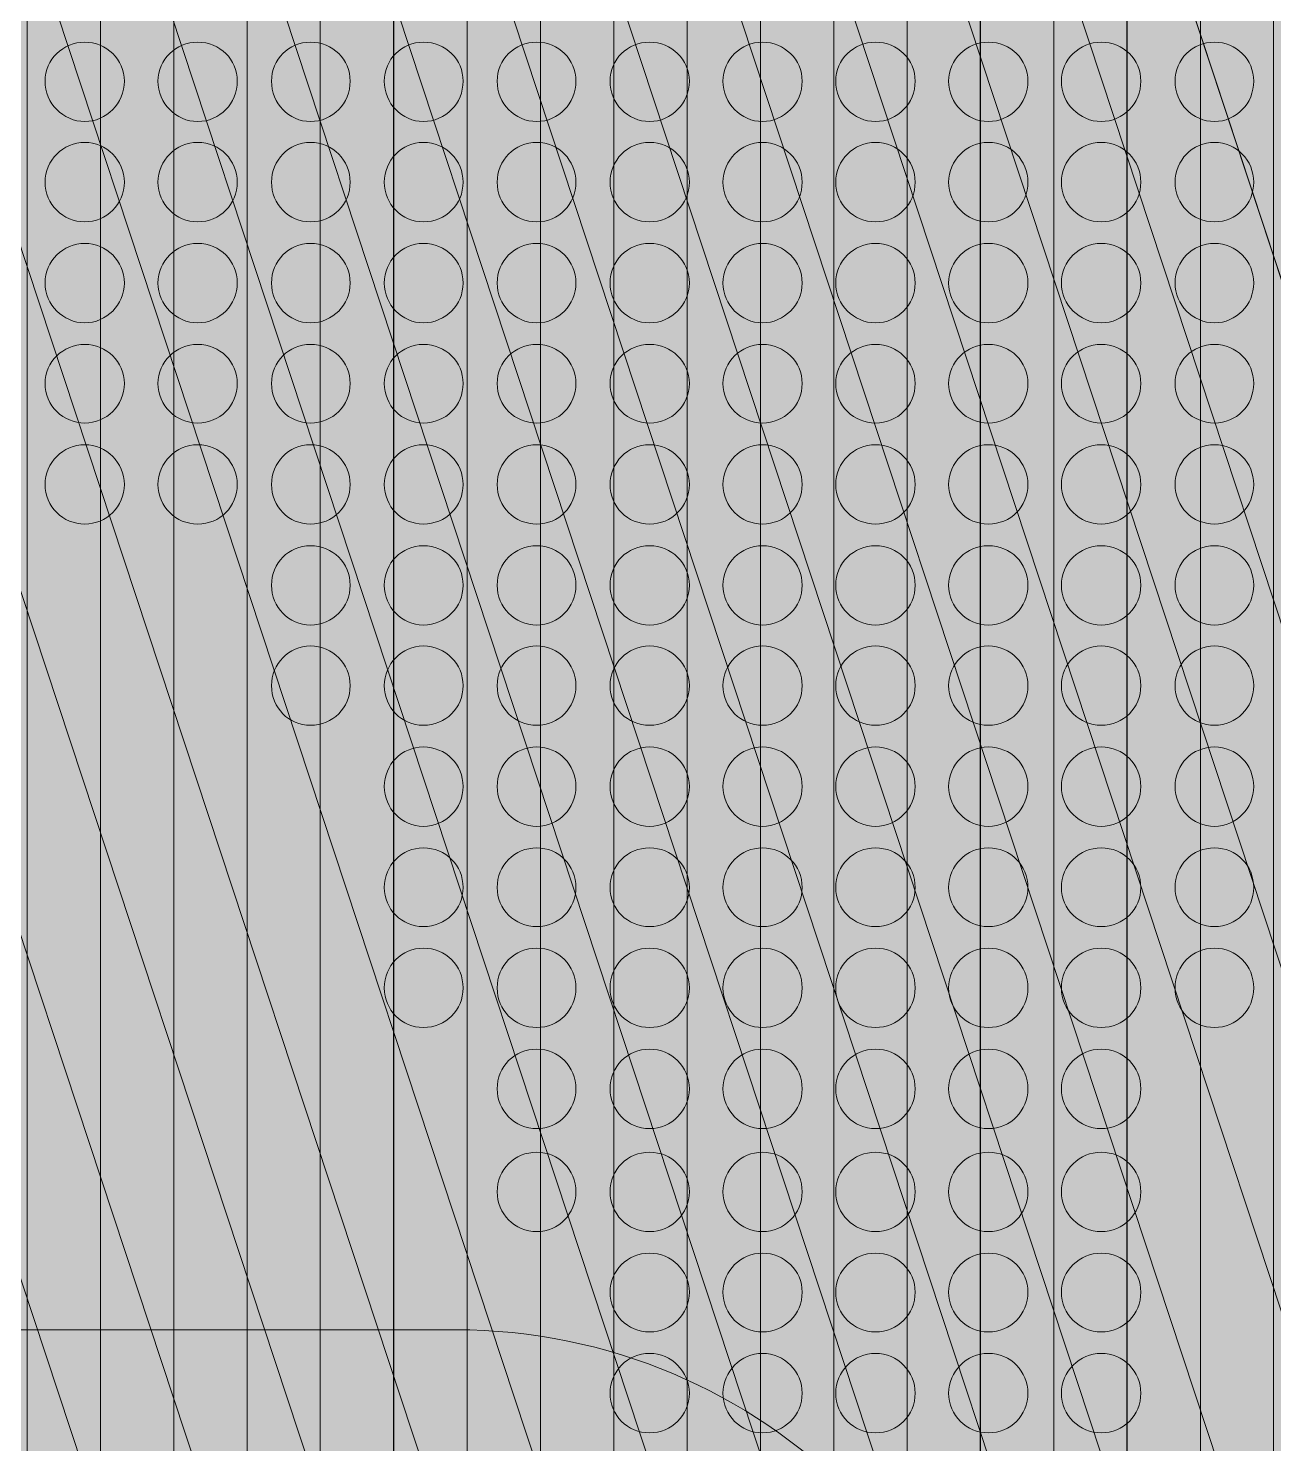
# Model space of a CAD drawing. Header units: inches. Extents: x 243 to 900, y -519 to -86.
# Drawn here: x 681.74 to 709.02, y -297.03 to -266.02 of the extents above; entities that cross this region are included whole.
import ezdxf

# ---------------------------------------------------------------- set-up
doc = ezdxf.new("R2010")
doc.units = ezdxf.units.IN
doc.header["$MEASUREMENT"] = 0
doc.layers.add('Layer 1', color=7, linetype='Continuous')

# ---------------------------------------------------------------- blocks, each defined once
blk = doc.blocks.new('block 3')
at = {"layer": 'Layer 1', "lineweight": 0}
blk.add_open_spline([(898.138, -484.267), (898.138, -494.991), (889.368, -503.763), (878.645, -503.763), (878.645, -503.763), (266.12, -503.763), (266.12, -503.763), (255.397, -503.763), (246.624, -494.991), (246.624, -484.267), (246.624, -484.267), (246.624, -108.507), (246.624, -108.507), (246.624, -97.783), (255.397, -89.011), (266.12, -89.011), (266.12, -89.011), (878.645, -89.011), (878.645, -89.011), (889.368, -89.011), (898.138, -97.783), (898.138, -108.507), (898.138, -108.507), (898.138, -484.267), (898.138, -484.267)], degree=3, knots=[0, 0, 0, 0, 1, 1, 1, 2, 2, 2, 3, 3, 3, 4, 4, 4, 5, 5, 5, 6, 6, 6, 7, 7, 7, 8, 8, 8, 8], dxfattribs=at)
blk = doc.blocks.new('block 2')
at = {"layer": 'Layer 1'}
blk.add_blockref('block 3', (0, 0), dxfattribs=at)
blk = doc.blocks.new('block 206')
at = {"layer": 'Layer 1', "lineweight": 0}
for points in [[(683.849, -267.175), (683.849, -267.664), (683.452, -268.061), (682.979, -268.061), (682.506, -268.061), (682.109, -267.664), (682.109, -267.175), (682.109, -266.703), (682.506, -266.322), (682.979, -266.322), (683.452, -266.322), (683.849, -266.703), (683.849, -267.175)], [(686.32, -267.175), (686.32, -267.664), (685.94, -268.061), (685.451, -268.061), (684.977, -268.061), (684.583, -267.664), (684.583, -267.175), (684.583, -266.703), (684.977, -266.322), (685.451, -266.322), (685.94, -266.322), (686.32, -266.703), (686.32, -267.175)], [(688.792, -267.175), (688.792, -267.664), (688.412, -268.061), (687.925, -268.061), (687.449, -268.061), (687.069, -267.664), (687.069, -267.175), (687.069, -266.703), (687.449, -266.322), (687.925, -266.322), (688.412, -266.322), (688.792, -266.703), (688.792, -267.175)], [(691.267, -267.175), (691.267, -267.664), (690.884, -268.061), (690.395, -268.061), (689.921, -268.061), (689.541, -267.664), (689.541, -267.175), (689.541, -266.703), (689.921, -266.322), (690.395, -266.322), (690.884, -266.322), (691.267, -266.703), (691.267, -267.175)], [(693.737, -267.175), (693.737, -267.664), (693.358, -268.061), (692.883, -268.061), (692.393, -268.061), (692.013, -267.664), (692.013, -267.175), (692.013, -266.703), (692.393, -266.322), (692.883, -266.322), (693.358, -266.322), (693.737, -266.703), (693.737, -267.175)], [(696.224, -267.175), (696.224, -267.664), (695.825, -268.061), (695.355, -268.061), (694.865, -268.061), (694.485, -267.664), (694.485, -267.175), (694.485, -266.703), (694.865, -266.322), (695.355, -266.322), (695.825, -266.322), (696.224, -266.703), (696.224, -267.175)], [(698.694, -267.175), (698.694, -267.664), (698.3, -268.061), (697.826, -268.061), (697.353, -268.061), (696.957, -267.664), (696.957, -267.175), (696.957, -266.703), (697.353, -266.322), (697.826, -266.322), (698.3, -266.322), (698.694, -266.703), (698.694, -267.175)], [(701.168, -267.175), (701.168, -267.664), (700.788, -268.061), (700.298, -268.061), (699.825, -268.061), (699.429, -267.664), (699.429, -267.175), (699.429, -266.703), (699.825, -266.322), (700.298, -266.322), (700.788, -266.322), (701.168, -266.703), (701.168, -267.175)], [(703.64, -267.175), (703.64, -267.664), (703.26, -268.061), (702.771, -268.061), (702.297, -268.061), (701.901, -267.664), (701.901, -267.175), (701.901, -266.703), (702.297, -266.322), (702.771, -266.322), (703.26, -266.322), (703.64, -266.703), (703.64, -267.175)], [(706.112, -267.175), (706.112, -267.664), (705.732, -268.061), (705.243, -268.061), (704.769, -268.061), (704.373, -267.664), (704.373, -267.175), (704.373, -266.703), (704.769, -266.322), (705.243, -266.322), (705.732, -266.322), (706.112, -266.703), (706.112, -267.175)], [(708.585, -267.175), (708.585, -267.664), (708.204, -268.061), (707.728, -268.061), (707.241, -268.061), (706.861, -267.664), (706.861, -267.175), (706.861, -266.703), (707.241, -266.322), (707.728, -266.322), (708.204, -266.322), (708.585, -266.703), (708.585, -267.175)]]:
    blk.add_open_spline(points, degree=3, knots=[0, 0, 0, 0, 1, 1, 1, 2, 2, 2, 3, 3, 3, 4, 4, 4, 4], dxfattribs=at)
blk = doc.blocks.new('block 207')
at = {"layer": 'Layer 1', "lineweight": 0}
for points in [[(683.849, -269.389), (683.849, -269.877), (683.452, -270.259), (682.979, -270.259), (682.506, -270.259), (682.109, -269.877), (682.109, -269.389), (682.109, -268.915), (682.506, -268.519), (682.979, -268.519), (683.452, -268.519), (683.849, -268.915), (683.849, -269.389)], [(686.32, -269.389), (686.32, -269.877), (685.94, -270.259), (685.451, -270.259), (684.977, -270.259), (684.583, -269.877), (684.583, -269.389), (684.583, -268.915), (684.977, -268.519), (685.451, -268.519), (685.94, -268.519), (686.32, -268.915), (686.32, -269.389)], [(688.792, -269.389), (688.792, -269.877), (688.412, -270.259), (687.925, -270.259), (687.449, -270.259), (687.069, -269.877), (687.069, -269.389), (687.069, -268.915), (687.449, -268.519), (687.925, -268.519), (688.412, -268.519), (688.792, -268.915), (688.792, -269.389)], [(691.267, -269.389), (691.267, -269.877), (690.884, -270.259), (690.395, -270.259), (689.921, -270.259), (689.541, -269.877), (689.541, -269.389), (689.541, -268.915), (689.921, -268.519), (690.395, -268.519), (690.884, -268.519), (691.267, -268.915), (691.267, -269.389)], [(693.737, -269.389), (693.737, -269.877), (693.358, -270.259), (692.883, -270.259), (692.393, -270.259), (692.013, -269.877), (692.013, -269.389), (692.013, -268.915), (692.393, -268.519), (692.883, -268.519), (693.358, -268.519), (693.737, -268.915), (693.737, -269.389)], [(696.224, -269.389), (696.224, -269.877), (695.825, -270.259), (695.355, -270.259), (694.865, -270.259), (694.485, -269.877), (694.485, -269.389), (694.485, -268.915), (694.865, -268.519), (695.355, -268.519), (695.825, -268.519), (696.224, -268.915), (696.224, -269.389)], [(698.694, -269.389), (698.694, -269.877), (698.3, -270.259), (697.826, -270.259), (697.353, -270.259), (696.957, -269.877), (696.957, -269.389), (696.957, -268.915), (697.353, -268.519), (697.826, -268.519), (698.3, -268.519), (698.694, -268.915), (698.694, -269.389)], [(701.168, -269.389), (701.168, -269.877), (700.788, -270.259), (700.298, -270.259), (699.825, -270.259), (699.429, -269.877), (699.429, -269.389), (699.429, -268.915), (699.825, -268.519), (700.298, -268.519), (700.788, -268.519), (701.168, -268.915), (701.168, -269.389)], [(703.64, -269.389), (703.64, -269.877), (703.26, -270.259), (702.771, -270.259), (702.297, -270.259), (701.901, -269.877), (701.901, -269.389), (701.901, -268.915), (702.297, -268.519), (702.771, -268.519), (703.26, -268.519), (703.64, -268.915), (703.64, -269.389)], [(706.112, -269.389), (706.112, -269.877), (705.732, -270.259), (705.243, -270.259), (704.769, -270.259), (704.373, -269.877), (704.373, -269.389), (704.373, -268.915), (704.769, -268.519), (705.243, -268.519), (705.732, -268.519), (706.112, -268.915), (706.112, -269.389)], [(708.585, -269.389), (708.585, -269.877), (708.204, -270.259), (707.728, -270.259), (707.241, -270.259), (706.861, -269.877), (706.861, -269.389), (706.861, -268.915), (707.241, -268.519), (707.728, -268.519), (708.204, -268.519), (708.585, -268.915), (708.585, -269.389)]]:
    blk.add_open_spline(points, degree=3, knots=[0, 0, 0, 0, 1, 1, 1, 2, 2, 2, 3, 3, 3, 4, 4, 4, 4], dxfattribs=at)
blk = doc.blocks.new('block 208')
at = {"layer": 'Layer 1', "lineweight": 0}
for points in [[(683.849, -271.601), (683.849, -272.075), (683.452, -272.472), (682.979, -272.472), (682.506, -272.472), (682.109, -272.075), (682.109, -271.601), (682.109, -271.113), (682.506, -270.732), (682.979, -270.732), (683.452, -270.732), (683.849, -271.113), (683.849, -271.601)], [(686.32, -271.601), (686.32, -272.075), (685.94, -272.472), (685.451, -272.472), (684.977, -272.472), (684.583, -272.075), (684.583, -271.601), (684.583, -271.113), (684.977, -270.732), (685.451, -270.732), (685.94, -270.732), (686.32, -271.113), (686.32, -271.601)], [(688.792, -271.601), (688.792, -272.075), (688.412, -272.472), (687.925, -272.472), (687.449, -272.472), (687.069, -272.075), (687.069, -271.601), (687.069, -271.113), (687.449, -270.732), (687.925, -270.732), (688.412, -270.732), (688.792, -271.113), (688.792, -271.601)], [(691.267, -271.601), (691.267, -272.075), (690.884, -272.472), (690.395, -272.472), (689.921, -272.472), (689.541, -272.075), (689.541, -271.601), (689.541, -271.113), (689.921, -270.732), (690.395, -270.732), (690.884, -270.732), (691.267, -271.113), (691.267, -271.601)], [(693.737, -271.601), (693.737, -272.075), (693.358, -272.472), (692.883, -272.472), (692.393, -272.472), (692.013, -272.075), (692.013, -271.601), (692.013, -271.113), (692.393, -270.732), (692.883, -270.732), (693.358, -270.732), (693.737, -271.113), (693.737, -271.601)], [(696.224, -271.601), (696.224, -272.075), (695.825, -272.472), (695.355, -272.472), (694.865, -272.472), (694.485, -272.075), (694.485, -271.601), (694.485, -271.113), (694.865, -270.732), (695.355, -270.732), (695.825, -270.732), (696.224, -271.113), (696.224, -271.601)], [(698.694, -271.601), (698.694, -272.075), (698.3, -272.472), (697.826, -272.472), (697.353, -272.472), (696.957, -272.075), (696.957, -271.601), (696.957, -271.113), (697.353, -270.732), (697.826, -270.732), (698.3, -270.732), (698.694, -271.113), (698.694, -271.601)], [(701.168, -271.601), (701.168, -272.075), (700.788, -272.472), (700.298, -272.472), (699.825, -272.472), (699.429, -272.075), (699.429, -271.601), (699.429, -271.113), (699.825, -270.732), (700.298, -270.732), (700.788, -270.732), (701.168, -271.113), (701.168, -271.601)], [(703.64, -271.601), (703.64, -272.075), (703.26, -272.472), (702.771, -272.472), (702.297, -272.472), (701.901, -272.075), (701.901, -271.601), (701.901, -271.113), (702.297, -270.732), (702.771, -270.732), (703.26, -270.732), (703.64, -271.113), (703.64, -271.601)], [(706.112, -271.601), (706.112, -272.075), (705.732, -272.472), (705.243, -272.472), (704.769, -272.472), (704.373, -272.075), (704.373, -271.601), (704.373, -271.113), (704.769, -270.732), (705.243, -270.732), (705.732, -270.732), (706.112, -271.113), (706.112, -271.601)], [(708.585, -271.601), (708.585, -272.075), (708.204, -272.472), (707.728, -272.472), (707.241, -272.472), (706.861, -272.075), (706.861, -271.601), (706.861, -271.113), (707.241, -270.732), (707.728, -270.732), (708.204, -270.732), (708.585, -271.113), (708.585, -271.601)]]:
    blk.add_open_spline(points, degree=3, knots=[0, 0, 0, 0, 1, 1, 1, 2, 2, 2, 3, 3, 3, 4, 4, 4, 4], dxfattribs=at)
blk = doc.blocks.new('block 209')
at = {"layer": 'Layer 1', "lineweight": 0}
for points in [[(683.849, -273.798), (683.849, -274.287), (683.452, -274.668), (682.979, -274.668), (682.506, -274.668), (682.109, -274.287), (682.109, -273.798), (682.109, -273.325), (682.506, -272.944), (682.979, -272.944), (683.452, -272.944), (683.849, -273.325), (683.849, -273.798)], [(686.32, -273.798), (686.32, -274.287), (685.94, -274.668), (685.451, -274.668), (684.977, -274.668), (684.583, -274.287), (684.583, -273.798), (684.583, -273.325), (684.977, -272.944), (685.451, -272.944), (685.94, -272.944), (686.32, -273.325), (686.32, -273.798)], [(688.792, -273.798), (688.792, -274.287), (688.412, -274.668), (687.925, -274.668), (687.449, -274.668), (687.069, -274.287), (687.069, -273.798), (687.069, -273.325), (687.449, -272.944), (687.925, -272.944), (688.412, -272.944), (688.792, -273.325), (688.792, -273.798)], [(691.267, -273.798), (691.267, -274.287), (690.884, -274.668), (690.395, -274.668), (689.921, -274.668), (689.541, -274.287), (689.541, -273.798), (689.541, -273.325), (689.921, -272.944), (690.395, -272.944), (690.884, -272.944), (691.267, -273.325), (691.267, -273.798)], [(693.737, -273.798), (693.737, -274.287), (693.358, -274.668), (692.883, -274.668), (692.393, -274.668), (692.013, -274.287), (692.013, -273.798), (692.013, -273.325), (692.393, -272.944), (692.883, -272.944), (693.358, -272.944), (693.737, -273.325), (693.737, -273.798)], [(696.224, -273.798), (696.224, -274.287), (695.825, -274.668), (695.355, -274.668), (694.865, -274.668), (694.485, -274.287), (694.485, -273.798), (694.485, -273.325), (694.865, -272.944), (695.355, -272.944), (695.825, -272.944), (696.224, -273.325), (696.224, -273.798)], [(698.694, -273.798), (698.694, -274.287), (698.3, -274.668), (697.826, -274.668), (697.353, -274.668), (696.957, -274.287), (696.957, -273.798), (696.957, -273.325), (697.353, -272.944), (697.826, -272.944), (698.3, -272.944), (698.694, -273.325), (698.694, -273.798)], [(701.168, -273.798), (701.168, -274.287), (700.788, -274.668), (700.298, -274.668), (699.825, -274.668), (699.429, -274.287), (699.429, -273.798), (699.429, -273.325), (699.825, -272.944), (700.298, -272.944), (700.788, -272.944), (701.168, -273.325), (701.168, -273.798)], [(703.64, -273.798), (703.64, -274.287), (703.26, -274.668), (702.771, -274.668), (702.297, -274.668), (701.901, -274.287), (701.901, -273.798), (701.901, -273.325), (702.297, -272.944), (702.771, -272.944), (703.26, -272.944), (703.64, -273.325), (703.64, -273.798)], [(706.112, -273.798), (706.112, -274.287), (705.732, -274.668), (705.243, -274.668), (704.769, -274.668), (704.373, -274.287), (704.373, -273.798), (704.373, -273.325), (704.769, -272.944), (705.243, -272.944), (705.732, -272.944), (706.112, -273.325), (706.112, -273.798)], [(708.585, -273.798), (708.585, -274.287), (708.204, -274.668), (707.728, -274.668), (707.241, -274.668), (706.861, -274.287), (706.861, -273.798), (706.861, -273.325), (707.241, -272.944), (707.728, -272.944), (708.204, -272.944), (708.585, -273.325), (708.585, -273.798)]]:
    blk.add_open_spline(points, degree=3, knots=[0, 0, 0, 0, 1, 1, 1, 2, 2, 2, 3, 3, 3, 4, 4, 4, 4], dxfattribs=at)
blk = doc.blocks.new('block 210')
at = {"layer": 'Layer 1', "lineweight": 0}
for points in [[(683.849, -276.013), (683.849, -276.498), (683.452, -276.882), (682.979, -276.882), (682.506, -276.882), (682.109, -276.498), (682.109, -276.013), (682.109, -275.539), (682.506, -275.142), (682.979, -275.142), (683.452, -275.142), (683.849, -275.539), (683.849, -276.013)], [(686.32, -276.013), (686.32, -276.498), (685.94, -276.882), (685.451, -276.882), (684.977, -276.882), (684.583, -276.498), (684.583, -276.013), (684.583, -275.539), (684.977, -275.142), (685.451, -275.142), (685.94, -275.142), (686.32, -275.539), (686.32, -276.013)], [(688.792, -276.013), (688.792, -276.498), (688.412, -276.882), (687.925, -276.882), (687.449, -276.882), (687.069, -276.498), (687.069, -276.013), (687.069, -275.539), (687.449, -275.142), (687.925, -275.142), (688.412, -275.142), (688.792, -275.539), (688.792, -276.013)], [(691.267, -276.013), (691.267, -276.498), (690.884, -276.882), (690.395, -276.882), (689.921, -276.882), (689.541, -276.498), (689.541, -276.013), (689.541, -275.539), (689.921, -275.142), (690.395, -275.142), (690.884, -275.142), (691.267, -275.539), (691.267, -276.013)], [(693.737, -276.013), (693.737, -276.498), (693.358, -276.882), (692.883, -276.882), (692.393, -276.882), (692.013, -276.498), (692.013, -276.013), (692.013, -275.539), (692.393, -275.142), (692.883, -275.142), (693.358, -275.142), (693.737, -275.539), (693.737, -276.013)], [(696.224, -276.013), (696.224, -276.498), (695.825, -276.882), (695.355, -276.882), (694.865, -276.882), (694.485, -276.498), (694.485, -276.013), (694.485, -275.539), (694.865, -275.142), (695.355, -275.142), (695.825, -275.142), (696.224, -275.539), (696.224, -276.013)], [(698.694, -276.013), (698.694, -276.498), (698.3, -276.882), (697.826, -276.882), (697.353, -276.882), (696.957, -276.498), (696.957, -276.013), (696.957, -275.539), (697.353, -275.142), (697.826, -275.142), (698.3, -275.142), (698.694, -275.539), (698.694, -276.013)], [(701.168, -276.013), (701.168, -276.498), (700.788, -276.882), (700.298, -276.882), (699.825, -276.882), (699.429, -276.498), (699.429, -276.013), (699.429, -275.539), (699.825, -275.142), (700.298, -275.142), (700.788, -275.142), (701.168, -275.539), (701.168, -276.013)], [(703.64, -276.013), (703.64, -276.498), (703.26, -276.882), (702.771, -276.882), (702.297, -276.882), (701.901, -276.498), (701.901, -276.013), (701.901, -275.539), (702.297, -275.142), (702.771, -275.142), (703.26, -275.142), (703.64, -275.539), (703.64, -276.013)], [(706.112, -276.013), (706.112, -276.498), (705.732, -276.882), (705.243, -276.882), (704.769, -276.882), (704.373, -276.498), (704.373, -276.013), (704.373, -275.539), (704.769, -275.142), (705.243, -275.142), (705.732, -275.142), (706.112, -275.539), (706.112, -276.013)], [(708.585, -276.013), (708.585, -276.498), (708.204, -276.882), (707.728, -276.882), (707.241, -276.882), (706.861, -276.498), (706.861, -276.013), (706.861, -275.539), (707.241, -275.142), (707.728, -275.142), (708.204, -275.142), (708.585, -275.539), (708.585, -276.013)]]:
    blk.add_open_spline(points, degree=3, knots=[0, 0, 0, 0, 1, 1, 1, 2, 2, 2, 3, 3, 3, 4, 4, 4, 4], dxfattribs=at)
blk = doc.blocks.new('block 211')
at = {"layer": 'Layer 1', "lineweight": 0}
for points in [[(688.792, -278.224), (688.792, -278.698), (688.412, -279.095), (687.925, -279.095), (687.449, -279.095), (687.069, -278.698), (687.069, -278.224), (687.069, -277.736), (687.449, -277.355), (687.925, -277.355), (688.412, -277.355), (688.792, -277.736), (688.792, -278.224)], [(691.267, -278.224), (691.267, -278.698), (690.884, -279.095), (690.395, -279.095), (689.921, -279.095), (689.541, -278.698), (689.541, -278.224), (689.541, -277.736), (689.921, -277.355), (690.395, -277.355), (690.884, -277.355), (691.267, -277.736), (691.267, -278.224)], [(693.737, -278.224), (693.737, -278.698), (693.358, -279.095), (692.883, -279.095), (692.393, -279.095), (692.013, -278.698), (692.013, -278.224), (692.013, -277.736), (692.393, -277.355), (692.883, -277.355), (693.358, -277.355), (693.737, -277.736), (693.737, -278.224)], [(696.224, -278.224), (696.224, -278.698), (695.825, -279.095), (695.355, -279.095), (694.865, -279.095), (694.485, -278.698), (694.485, -278.224), (694.485, -277.736), (694.865, -277.355), (695.355, -277.355), (695.825, -277.355), (696.224, -277.736), (696.224, -278.224)], [(698.694, -278.224), (698.694, -278.698), (698.3, -279.095), (697.826, -279.095), (697.353, -279.095), (696.957, -278.698), (696.957, -278.224), (696.957, -277.736), (697.353, -277.355), (697.826, -277.355), (698.3, -277.355), (698.694, -277.736), (698.694, -278.224)], [(701.168, -278.224), (701.168, -278.698), (700.788, -279.095), (700.298, -279.095), (699.825, -279.095), (699.429, -278.698), (699.429, -278.224), (699.429, -277.736), (699.825, -277.355), (700.298, -277.355), (700.788, -277.355), (701.168, -277.736), (701.168, -278.224)], [(703.64, -278.224), (703.64, -278.698), (703.26, -279.095), (702.771, -279.095), (702.297, -279.095), (701.901, -278.698), (701.901, -278.224), (701.901, -277.736), (702.297, -277.355), (702.771, -277.355), (703.26, -277.355), (703.64, -277.736), (703.64, -278.224)], [(706.112, -278.224), (706.112, -278.698), (705.732, -279.095), (705.243, -279.095), (704.769, -279.095), (704.373, -278.698), (704.373, -278.224), (704.373, -277.736), (704.769, -277.355), (705.243, -277.355), (705.732, -277.355), (706.112, -277.736), (706.112, -278.224)], [(708.585, -278.224), (708.585, -278.698), (708.204, -279.095), (707.728, -279.095), (707.241, -279.095), (706.861, -278.698), (706.861, -278.224), (706.861, -277.736), (707.241, -277.355), (707.728, -277.355), (708.204, -277.355), (708.585, -277.736), (708.585, -278.224)]]:
    blk.add_open_spline(points, degree=3, knots=[0, 0, 0, 0, 1, 1, 1, 2, 2, 2, 3, 3, 3, 4, 4, 4, 4], dxfattribs=at)
blk = doc.blocks.new('block 212')
at = {"layer": 'Layer 1', "lineweight": 0}
for points in [[(688.792, -280.421), (688.792, -280.91), (688.412, -281.29), (687.925, -281.29), (687.449, -281.29), (687.069, -280.91), (687.069, -280.421), (687.069, -279.948), (687.449, -279.552), (687.925, -279.552), (688.412, -279.552), (688.792, -279.948), (688.792, -280.421)], [(691.267, -280.421), (691.267, -280.91), (690.884, -281.29), (690.395, -281.29), (689.921, -281.29), (689.541, -280.91), (689.541, -280.421), (689.541, -279.948), (689.921, -279.552), (690.395, -279.552), (690.884, -279.552), (691.267, -279.948), (691.267, -280.421)], [(693.737, -280.421), (693.737, -280.91), (693.358, -281.29), (692.883, -281.29), (692.393, -281.29), (692.013, -280.91), (692.013, -280.421), (692.013, -279.948), (692.393, -279.552), (692.883, -279.552), (693.358, -279.552), (693.737, -279.948), (693.737, -280.421)], [(696.224, -280.421), (696.224, -280.91), (695.825, -281.29), (695.355, -281.29), (694.865, -281.29), (694.485, -280.91), (694.485, -280.421), (694.485, -279.948), (694.865, -279.552), (695.355, -279.552), (695.825, -279.552), (696.224, -279.948), (696.224, -280.421)], [(698.694, -280.421), (698.694, -280.91), (698.3, -281.29), (697.826, -281.29), (697.353, -281.29), (696.957, -280.91), (696.957, -280.421), (696.957, -279.948), (697.353, -279.552), (697.826, -279.552), (698.3, -279.552), (698.694, -279.948), (698.694, -280.421)], [(701.168, -280.421), (701.168, -280.91), (700.788, -281.29), (700.298, -281.29), (699.825, -281.29), (699.429, -280.91), (699.429, -280.421), (699.429, -279.948), (699.825, -279.552), (700.298, -279.552), (700.788, -279.552), (701.168, -279.948), (701.168, -280.421)], [(703.64, -280.421), (703.64, -280.91), (703.26, -281.29), (702.771, -281.29), (702.297, -281.29), (701.901, -280.91), (701.901, -280.421), (701.901, -279.948), (702.297, -279.552), (702.771, -279.552), (703.26, -279.552), (703.64, -279.948), (703.64, -280.421)], [(706.112, -280.421), (706.112, -280.91), (705.732, -281.29), (705.243, -281.29), (704.769, -281.29), (704.373, -280.91), (704.373, -280.421), (704.373, -279.948), (704.769, -279.552), (705.243, -279.552), (705.732, -279.552), (706.112, -279.948), (706.112, -280.421)], [(708.585, -280.421), (708.585, -280.91), (708.204, -281.29), (707.728, -281.29), (707.241, -281.29), (706.861, -280.91), (706.861, -280.421), (706.861, -279.948), (707.241, -279.552), (707.728, -279.552), (708.204, -279.552), (708.585, -279.948), (708.585, -280.421)]]:
    blk.add_open_spline(points, degree=3, knots=[0, 0, 0, 0, 1, 1, 1, 2, 2, 2, 3, 3, 3, 4, 4, 4, 4], dxfattribs=at)
blk = doc.blocks.new('block 213')
at = {"layer": 'Layer 1', "lineweight": 0}
for points in [[(691.267, -282.635), (691.267, -283.107), (690.884, -283.505), (690.395, -283.505), (689.921, -283.505), (689.541, -283.107), (689.541, -282.635), (689.541, -282.146), (689.921, -281.765), (690.395, -281.765), (690.884, -281.765), (691.267, -282.146), (691.267, -282.635)], [(693.737, -282.635), (693.737, -283.107), (693.358, -283.505), (692.883, -283.505), (692.393, -283.505), (692.013, -283.107), (692.013, -282.635), (692.013, -282.146), (692.393, -281.765), (692.883, -281.765), (693.358, -281.765), (693.737, -282.146), (693.737, -282.635)], [(696.224, -282.635), (696.224, -283.107), (695.825, -283.505), (695.355, -283.505), (694.865, -283.505), (694.485, -283.107), (694.485, -282.635), (694.485, -282.146), (694.865, -281.765), (695.355, -281.765), (695.825, -281.765), (696.224, -282.146), (696.224, -282.635)], [(698.694, -282.635), (698.694, -283.107), (698.3, -283.505), (697.826, -283.505), (697.353, -283.505), (696.957, -283.107), (696.957, -282.635), (696.957, -282.146), (697.353, -281.765), (697.826, -281.765), (698.3, -281.765), (698.694, -282.146), (698.694, -282.635)], [(701.168, -282.635), (701.168, -283.107), (700.788, -283.505), (700.298, -283.505), (699.825, -283.505), (699.429, -283.107), (699.429, -282.635), (699.429, -282.146), (699.825, -281.765), (700.298, -281.765), (700.788, -281.765), (701.168, -282.146), (701.168, -282.635)], [(703.64, -282.635), (703.64, -283.107), (703.26, -283.505), (702.771, -283.505), (702.297, -283.505), (701.901, -283.107), (701.901, -282.635), (701.901, -282.146), (702.297, -281.765), (702.771, -281.765), (703.26, -281.765), (703.64, -282.146), (703.64, -282.635)], [(706.112, -282.635), (706.112, -283.107), (705.732, -283.505), (705.243, -283.505), (704.769, -283.505), (704.373, -283.107), (704.373, -282.635), (704.373, -282.146), (704.769, -281.765), (705.243, -281.765), (705.732, -281.765), (706.112, -282.146), (706.112, -282.635)], [(708.585, -282.635), (708.585, -283.107), (708.204, -283.505), (707.728, -283.505), (707.241, -283.505), (706.861, -283.107), (706.861, -282.635), (706.861, -282.146), (707.241, -281.765), (707.728, -281.765), (708.204, -281.765), (708.585, -282.146), (708.585, -282.635)]]:
    blk.add_open_spline(points, degree=3, knots=[0, 0, 0, 0, 1, 1, 1, 2, 2, 2, 3, 3, 3, 4, 4, 4, 4], dxfattribs=at)
blk = doc.blocks.new('block 214')
at = {"layer": 'Layer 1', "lineweight": 0}
for points in [[(691.267, -284.846), (691.267, -285.32), (690.884, -285.702), (690.395, -285.702), (689.921, -285.702), (689.541, -285.32), (689.541, -284.846), (689.541, -284.359), (689.921, -283.977), (690.395, -283.977), (690.884, -283.977), (691.267, -284.359), (691.267, -284.846)], [(693.737, -284.846), (693.737, -285.32), (693.358, -285.702), (692.883, -285.702), (692.393, -285.702), (692.013, -285.32), (692.013, -284.846), (692.013, -284.359), (692.393, -283.977), (692.883, -283.977), (693.358, -283.977), (693.737, -284.359), (693.737, -284.846)], [(696.224, -284.846), (696.224, -285.32), (695.825, -285.702), (695.355, -285.702), (694.865, -285.702), (694.485, -285.32), (694.485, -284.846), (694.485, -284.359), (694.865, -283.977), (695.355, -283.977), (695.825, -283.977), (696.224, -284.359), (696.224, -284.846)], [(698.694, -284.846), (698.694, -285.32), (698.3, -285.702), (697.826, -285.702), (697.353, -285.702), (696.957, -285.32), (696.957, -284.846), (696.957, -284.359), (697.353, -283.977), (697.826, -283.977), (698.3, -283.977), (698.694, -284.359), (698.694, -284.846)], [(701.168, -284.846), (701.168, -285.32), (700.788, -285.702), (700.298, -285.702), (699.825, -285.702), (699.429, -285.32), (699.429, -284.846), (699.429, -284.359), (699.825, -283.977), (700.298, -283.977), (700.788, -283.977), (701.168, -284.359), (701.168, -284.846)], [(703.64, -284.846), (703.64, -285.32), (703.26, -285.702), (702.771, -285.702), (702.297, -285.702), (701.901, -285.32), (701.901, -284.846), (701.901, -284.359), (702.297, -283.977), (702.771, -283.977), (703.26, -283.977), (703.64, -284.359), (703.64, -284.846)], [(706.112, -284.846), (706.112, -285.32), (705.732, -285.702), (705.243, -285.702), (704.769, -285.702), (704.373, -285.32), (704.373, -284.846), (704.373, -284.359), (704.769, -283.977), (705.243, -283.977), (705.732, -283.977), (706.112, -284.359), (706.112, -284.846)], [(708.585, -284.846), (708.585, -285.32), (708.204, -285.702), (707.728, -285.702), (707.241, -285.702), (706.861, -285.32), (706.861, -284.846), (706.861, -284.359), (707.241, -283.977), (707.728, -283.977), (708.204, -283.977), (708.585, -284.359), (708.585, -284.846)]]:
    blk.add_open_spline(points, degree=3, knots=[0, 0, 0, 0, 1, 1, 1, 2, 2, 2, 3, 3, 3, 4, 4, 4, 4], dxfattribs=at)
blk = doc.blocks.new('block 215')
at = {"layer": 'Layer 1', "lineweight": 0}
for points in [[(691.267, -287.045), (691.267, -287.533), (690.884, -287.913), (690.395, -287.913), (689.921, -287.913), (689.541, -287.533), (689.541, -287.045), (689.541, -286.556), (689.921, -286.174), (690.395, -286.174), (690.884, -286.174), (691.267, -286.556), (691.267, -287.045)], [(693.737, -287.045), (693.737, -287.533), (693.358, -287.913), (692.883, -287.913), (692.393, -287.913), (692.013, -287.533), (692.013, -287.045), (692.013, -286.556), (692.393, -286.174), (692.883, -286.174), (693.358, -286.174), (693.737, -286.556), (693.737, -287.045)], [(696.224, -287.045), (696.224, -287.533), (695.825, -287.913), (695.355, -287.913), (694.865, -287.913), (694.485, -287.533), (694.485, -287.045), (694.485, -286.556), (694.865, -286.174), (695.355, -286.174), (695.825, -286.174), (696.224, -286.556), (696.224, -287.045)], [(698.694, -287.045), (698.694, -287.533), (698.3, -287.913), (697.826, -287.913), (697.353, -287.913), (696.957, -287.533), (696.957, -287.045), (696.957, -286.556), (697.353, -286.174), (697.826, -286.174), (698.3, -286.174), (698.694, -286.556), (698.694, -287.045)], [(701.168, -287.045), (701.168, -287.533), (700.788, -287.913), (700.298, -287.913), (699.825, -287.913), (699.429, -287.533), (699.429, -287.045), (699.429, -286.556), (699.825, -286.174), (700.298, -286.174), (700.788, -286.174), (701.168, -286.556), (701.168, -287.045)], [(703.64, -287.045), (703.64, -287.533), (703.26, -287.913), (702.771, -287.913), (702.297, -287.913), (701.901, -287.533), (701.901, -287.045), (701.901, -286.556), (702.297, -286.174), (702.771, -286.174), (703.26, -286.174), (703.64, -286.556), (703.64, -287.045)], [(706.112, -287.045), (706.112, -287.533), (705.732, -287.913), (705.243, -287.913), (704.769, -287.913), (704.373, -287.533), (704.373, -287.045), (704.373, -286.556), (704.769, -286.174), (705.243, -286.174), (705.732, -286.174), (706.112, -286.556), (706.112, -287.045)], [(708.585, -287.045), (708.585, -287.533), (708.204, -287.913), (707.728, -287.913), (707.241, -287.913), (706.861, -287.533), (706.861, -287.045), (706.861, -286.556), (707.241, -286.174), (707.728, -286.174), (708.204, -286.174), (708.585, -286.556), (708.585, -287.045)]]:
    blk.add_open_spline(points, degree=3, knots=[0, 0, 0, 0, 1, 1, 1, 2, 2, 2, 3, 3, 3, 4, 4, 4, 4], dxfattribs=at)
blk = doc.blocks.new('block 216')
at = {"layer": 'Layer 1', "lineweight": 0}
for points in [[(693.737, -289.256), (693.737, -289.728), (693.358, -290.128), (692.883, -290.128), (692.393, -290.128), (692.013, -289.728), (692.013, -289.256), (692.013, -288.769), (692.393, -288.387), (692.883, -288.387), (693.358, -288.387), (693.737, -288.769), (693.737, -289.256)], [(696.224, -289.256), (696.224, -289.728), (695.825, -290.128), (695.355, -290.128), (694.865, -290.128), (694.485, -289.728), (694.485, -289.256), (694.485, -288.769), (694.865, -288.387), (695.355, -288.387), (695.825, -288.387), (696.224, -288.769), (696.224, -289.256)], [(698.694, -289.256), (698.694, -289.728), (698.3, -290.128), (697.826, -290.128), (697.353, -290.128), (696.957, -289.728), (696.957, -289.256), (696.957, -288.769), (697.353, -288.387), (697.826, -288.387), (698.3, -288.387), (698.694, -288.769), (698.694, -289.256)], [(701.168, -289.256), (701.168, -289.728), (700.788, -290.128), (700.298, -290.128), (699.825, -290.128), (699.429, -289.728), (699.429, -289.256), (699.429, -288.769), (699.825, -288.387), (700.298, -288.387), (700.788, -288.387), (701.168, -288.769), (701.168, -289.256)], [(703.64, -289.256), (703.64, -289.728), (703.26, -290.128), (702.771, -290.128), (702.297, -290.128), (701.901, -289.728), (701.901, -289.256), (701.901, -288.769), (702.297, -288.387), (702.771, -288.387), (703.26, -288.387), (703.64, -288.769), (703.64, -289.256)], [(706.112, -289.256), (706.112, -289.728), (705.732, -290.128), (705.243, -290.128), (704.769, -290.128), (704.373, -289.728), (704.373, -289.256), (704.373, -288.769), (704.769, -288.387), (705.243, -288.387), (705.732, -288.387), (706.112, -288.769), (706.112, -289.256)]]:
    blk.add_open_spline(points, degree=3, knots=[0, 0, 0, 0, 1, 1, 1, 2, 2, 2, 3, 3, 3, 4, 4, 4, 4], dxfattribs=at)
blk = doc.blocks.new('block 150')
at = {"layer": 'Layer 1'}
for name in ['block 206', 'block 207', 'block 208', 'block 209', 'block 210', 'block 211', 'block 212', 'block 213', 'block 214', 'block 215', 'block 216']:
    blk.add_blockref(name, (0, 0), dxfattribs=at)
blk = doc.blocks.new('block 218')
at = {"layer": 'Layer 1', "lineweight": 0}
for points in [[(693.737, -291.516), (693.737, -291.988), (693.358, -292.385), (692.883, -292.385), (692.393, -292.385), (692.013, -291.988), (692.013, -291.516), (692.013, -291.026), (692.393, -290.646), (692.883, -290.646), (693.358, -290.646), (693.737, -291.026), (693.737, -291.516)], [(696.224, -291.516), (696.224, -291.988), (695.825, -292.385), (695.355, -292.385), (694.865, -292.385), (694.485, -291.988), (694.485, -291.516), (694.485, -291.026), (694.865, -290.646), (695.355, -290.646), (695.825, -290.646), (696.224, -291.026), (696.224, -291.516)], [(698.694, -291.516), (698.694, -291.988), (698.3, -292.385), (697.826, -292.385), (697.353, -292.385), (696.957, -291.988), (696.957, -291.516), (696.957, -291.026), (697.353, -290.646), (697.826, -290.646), (698.3, -290.646), (698.694, -291.026), (698.694, -291.516)], [(701.168, -291.516), (701.168, -291.988), (700.788, -292.385), (700.298, -292.385), (699.825, -292.385), (699.429, -291.988), (699.429, -291.516), (699.429, -291.026), (699.825, -290.646), (700.298, -290.646), (700.788, -290.646), (701.168, -291.026), (701.168, -291.516)], [(703.64, -291.516), (703.64, -291.988), (703.26, -292.385), (702.771, -292.385), (702.297, -292.385), (701.901, -291.988), (701.901, -291.516), (701.901, -291.026), (702.297, -290.646), (702.771, -290.646), (703.26, -290.646), (703.64, -291.026), (703.64, -291.516)], [(706.112, -291.516), (706.112, -291.988), (705.732, -292.385), (705.243, -292.385), (704.769, -292.385), (704.373, -291.988), (704.373, -291.516), (704.373, -291.026), (704.769, -290.646), (705.243, -290.646), (705.732, -290.646), (706.112, -291.026), (706.112, -291.516)]]:
    blk.add_open_spline(points, degree=3, knots=[0, 0, 0, 0, 1, 1, 1, 2, 2, 2, 3, 3, 3, 4, 4, 4, 4], dxfattribs=at)
blk = doc.blocks.new('block 219')
at = {"layer": 'Layer 1', "lineweight": 0}
for points in [[(696.224, -293.711), (696.224, -294.199), (695.825, -294.584), (695.355, -294.584), (694.865, -294.584), (694.485, -294.199), (694.485, -293.711), (694.485, -293.241), (694.865, -292.857), (695.355, -292.857), (695.825, -292.857), (696.224, -293.241), (696.224, -293.711)], [(698.694, -293.711), (698.694, -294.199), (698.3, -294.584), (697.826, -294.584), (697.353, -294.584), (696.957, -294.199), (696.957, -293.711), (696.957, -293.241), (697.353, -292.857), (697.826, -292.857), (698.3, -292.857), (698.694, -293.241), (698.694, -293.711)], [(701.168, -293.711), (701.168, -294.199), (700.788, -294.584), (700.298, -294.584), (699.825, -294.584), (699.429, -294.199), (699.429, -293.711), (699.429, -293.241), (699.825, -292.857), (700.298, -292.857), (700.788, -292.857), (701.168, -293.241), (701.168, -293.711)], [(703.64, -293.711), (703.64, -294.199), (703.26, -294.584), (702.771, -294.584), (702.297, -294.584), (701.901, -294.199), (701.901, -293.711), (701.901, -293.241), (702.297, -292.857), (702.771, -292.857), (703.26, -292.857), (703.64, -293.241), (703.64, -293.711)], [(706.112, -293.711), (706.112, -294.199), (705.732, -294.584), (705.243, -294.584), (704.769, -294.584), (704.373, -294.199), (704.373, -293.711), (704.373, -293.241), (704.769, -292.857), (705.243, -292.857), (705.732, -292.857), (706.112, -293.241), (706.112, -293.711)]]:
    blk.add_open_spline(points, degree=3, knots=[0, 0, 0, 0, 1, 1, 1, 2, 2, 2, 3, 3, 3, 4, 4, 4, 4], dxfattribs=at)
blk = doc.blocks.new('block 220')
at = {"layer": 'Layer 1', "lineweight": 0}
for points in [[(696.224, -295.926), (696.224, -296.412), (695.825, -296.794), (695.355, -296.794), (694.865, -296.794), (694.485, -296.412), (694.485, -295.926), (694.485, -295.452), (694.865, -295.054), (695.355, -295.054), (695.825, -295.054), (696.224, -295.452), (696.224, -295.926)], [(698.694, -295.926), (698.694, -296.412), (698.3, -296.794), (697.826, -296.794), (697.353, -296.794), (696.957, -296.412), (696.957, -295.926), (696.957, -295.452), (697.353, -295.054), (697.826, -295.054), (698.3, -295.054), (698.694, -295.452), (698.694, -295.926)], [(701.168, -295.926), (701.168, -296.412), (700.788, -296.794), (700.298, -296.794), (699.825, -296.794), (699.429, -296.412), (699.429, -295.926), (699.429, -295.452), (699.825, -295.054), (700.298, -295.054), (700.788, -295.054), (701.168, -295.452), (701.168, -295.926)], [(703.64, -295.926), (703.64, -296.412), (703.26, -296.794), (702.771, -296.794), (702.297, -296.794), (701.901, -296.412), (701.901, -295.926), (701.901, -295.452), (702.297, -295.054), (702.771, -295.054), (703.26, -295.054), (703.64, -295.452), (703.64, -295.926)], [(706.112, -295.926), (706.112, -296.412), (705.732, -296.794), (705.243, -296.794), (704.769, -296.794), (704.373, -296.412), (704.373, -295.926), (704.373, -295.452), (704.769, -295.054), (705.243, -295.054), (705.732, -295.054), (706.112, -295.452), (706.112, -295.926)]]:
    blk.add_open_spline(points, degree=3, knots=[0, 0, 0, 0, 1, 1, 1, 2, 2, 2, 3, 3, 3, 4, 4, 4, 4], dxfattribs=at)
blk = doc.blocks.new('block 217')
at = {"layer": 'Layer 1'}
for name in ['block 218', 'block 219', 'block 220']:
    blk.add_blockref(name, (0, 0), dxfattribs=at)
blk = doc.blocks.new('block 149')
at = {"layer": 'Layer 1'}
for name in ['block 150', 'block 217']:
    blk.add_blockref(name, (0, 0), dxfattribs=at)
blk = doc.blocks.new('block 4')
at = {"layer": 'Layer 1'}
blk.add_blockref('block 149', (0, 0), dxfattribs=at)
blk = doc.blocks.new('block 291')
at = {"layer": 'Layer 1', "true_color": 0x1688c9}
h = blk.add_hatch(color=142, dxfattribs=at)
h.dxf.hatch_style = 2
h.paths.add_polyline_path([(652.614, -205.731), (700.64, -351.157), (698.149, -351.157), (650.126, -205.731)])
at = {"layer": 'Layer 1', "true_color": 0x1386c8}
h = blk.add_hatch(color=142, dxfattribs=at)
h.dxf.hatch_style = 2
h.paths.add_polyline_path([(655.105, -205.731), (703.127, -351.157), (700.64, -351.157), (652.614, -205.731)])
at = {"layer": 'Layer 1', "true_color": 0x1585c7}
h = blk.add_hatch(color=142, dxfattribs=at)
h.dxf.hatch_style = 2
h.paths.add_polyline_path([(657.592, -205.731), (705.618, -351.157), (703.127, -351.157), (655.105, -205.731)])
at = {"layer": 'Layer 1', "true_color": 0x1484c7}
h = blk.add_hatch(color=142, dxfattribs=at)
h.dxf.hatch_style = 2
h.paths.add_polyline_path([(660.083, -205.731), (708.106, -351.157), (705.618, -351.157), (657.592, -205.731)])
at = {"layer": 'Layer 1', "true_color": 0x1483c6}
h = blk.add_hatch(color=142, dxfattribs=at)
h.dxf.hatch_style = 2
h.paths.add_polyline_path([(662.574, -205.731), (710.596, -351.157), (708.106, -351.157), (660.083, -205.731)])
at = {"layer": 'Layer 1', "true_color": 0x1782c5}
h = blk.add_hatch(color=142, dxfattribs=at)
h.dxf.hatch_style = 2
h.paths.add_polyline_path([(665.061, -205.731), (713.084, -351.157), (710.594, -351.157), (662.571, -205.731)])
at = {"layer": 'Layer 1', "true_color": 0x1483c6}
h = blk.add_hatch(color=142, dxfattribs=at)
h.dxf.hatch_style = 2
h.paths.add_polyline_path([(667.552, -205.731), (715.575, -351.157), (713.084, -351.157), (665.061, -205.731)])
at = {"layer": 'Layer 1', "true_color": 0x1281c4}
h = blk.add_hatch(color=142, dxfattribs=at)
h.dxf.hatch_style = 2
h.paths.add_polyline_path([(670.04, -205.731), (718.062, -351.157), (715.575, -351.157), (667.552, -205.731)])
at = {"layer": 'Layer 1', "true_color": 0x1380c3}
h = blk.add_hatch(color=142, dxfattribs=at)
h.dxf.hatch_style = 2
h.paths.add_polyline_path([(672.527, -205.731), (720.503, -351.006), (720.048, -351.157), (718.062, -351.157), (670.04, -205.731)])
at = {"layer": 'Layer 1', "true_color": 0x1580c2}
h = blk.add_hatch(color=142, dxfattribs=at)
h.dxf.hatch_style = 2
h.paths.add_polyline_path([(675.018, -205.731), (722.747, -350.263), (720.503, -351.006), (672.527, -205.731)])
at = {"layer": 'Layer 1', "true_color": 0x187fc2}
h = blk.add_hatch(color=152, dxfattribs=at)
h.dxf.hatch_style = 2
h.paths.add_polyline_path([(677.506, -205.731), (724.992, -349.523), (722.747, -350.263), (675.018, -205.731)])
at = {"layer": 'Layer 1', "true_color": 0x177dc1}
h = blk.add_hatch(color=152, dxfattribs=at)
h.dxf.hatch_style = 2
h.paths.add_polyline_path([(679.996, -205.731), (727.237, -348.784), (724.992, -349.523), (677.506, -205.731)])
at = {"layer": 'Layer 1', "true_color": 0x127cc0}
h = blk.add_hatch(color=152, dxfattribs=at)
h.dxf.hatch_style = 2
h.paths.add_polyline_path([(682.487, -205.731), (729.479, -348.041), (727.237, -348.784), (679.996, -205.731)])
at = {"layer": 'Layer 1', "true_color": 0x167bbf}
h = blk.add_hatch(color=152, dxfattribs=at)
h.dxf.hatch_style = 2
h.paths.add_polyline_path([(684.975, -205.731), (731.726, -347.301), (729.479, -348.041), (682.487, -205.731)])
at = {"layer": 'Layer 1', "true_color": 0x157abf}
h = blk.add_hatch(color=152, dxfattribs=at)
h.dxf.hatch_style = 2
h.paths.add_polyline_path([(687.465, -205.731), (733.971, -346.558), (731.726, -347.301), (684.975, -205.731)])
at = {"layer": 'Layer 1', "true_color": 0x1479be}
h = blk.add_hatch(color=152, dxfattribs=at)
h.dxf.hatch_style = 2
h.paths.add_polyline_path([(689.953, -205.731), (734.722, -341.298), (734.722, -346.312), (733.968, -346.558), (687.465, -205.731)])
at = {"layer": 'Layer 1', "lineweight": 0}
for points in [[(652.614, -205.731), (700.64, -351.157), (698.149, -351.157), (650.126, -205.731), (652.614, -205.731)], [(655.105, -205.731), (703.127, -351.157), (700.64, -351.157), (652.614, -205.731), (655.105, -205.731)], [(657.592, -205.731), (705.618, -351.157), (703.127, -351.157), (655.105, -205.731), (657.592, -205.731)], [(660.083, -205.731), (708.106, -351.157), (705.618, -351.157), (657.592, -205.731), (660.083, -205.731)], [(662.574, -205.731), (710.596, -351.157), (708.106, -351.157), (660.083, -205.731), (662.574, -205.731)], [(665.061, -205.731), (713.084, -351.157), (710.594, -351.157), (662.571, -205.731), (665.061, -205.731)], [(667.552, -205.731), (715.575, -351.157), (713.084, -351.157), (665.061, -205.731), (667.552, -205.731)], [(670.04, -205.731), (718.062, -351.157), (715.575, -351.157), (667.552, -205.731), (670.04, -205.731)], [(672.527, -205.731), (720.503, -351.006), (720.048, -351.157), (718.062, -351.157), (670.04, -205.731), (672.527, -205.731)], [(675.018, -205.731), (722.747, -350.263), (720.503, -351.006), (672.527, -205.731), (675.018, -205.731)], [(677.506, -205.731), (724.992, -349.523), (722.747, -350.263), (675.018, -205.731), (677.506, -205.731)], [(679.996, -205.731), (727.237, -348.784), (724.992, -349.523), (677.506, -205.731), (679.996, -205.731)], [(682.487, -205.731), (729.479, -348.041), (727.237, -348.784), (679.996, -205.731), (682.487, -205.731)], [(684.975, -205.731), (731.726, -347.301), (729.479, -348.041), (682.487, -205.731), (684.975, -205.731)], [(687.465, -205.731), (733.971, -346.558), (731.726, -347.301), (684.975, -205.731), (687.465, -205.731)], [(689.953, -205.731), (734.722, -341.298), (734.722, -346.312), (733.968, -346.558), (687.465, -205.731), (689.953, -205.731)]]:
    blk.add_lwpolyline(points, dxfattribs=at)
blk.add_open_spline([(691.095, -319.02), (691.095, -319.02), (589.582, -319.02), (589.582, -319.02), (589.582, -319.02), (589.582, -351.156), (589.582, -351.156), (589.582, -351.156), (695.458, -351.156), (695.458, -351.156), (717.145, -351.156), (734.722, -333.577), (734.722, -311.891), (734.722, -311.891), (734.722, -302.64), (734.722, -302.64), (734.722, -293.508), (731.599, -285.112), (726.37, -278.443), (731.599, -271.777), (734.722, -263.378), (734.722, -254.249), (734.722, -254.249), (734.722, -244.998), (734.722, -244.998), (734.722, -223.309), (717.145, -205.731), (695.458, -205.731), (695.458, -205.731), (619.679, -205.731), (619.679, -205.731), (619.679, -205.731), (614.577, -205.731), (614.577, -205.731), (614.577, -205.731), (589.582, -205.731), (589.582, -205.731), (589.582, -205.731), (589.582, -312.591), (589.582, -312.591), (589.582, -312.591), (619.679, -312.591), (619.679, -312.591), (619.679, -312.591), (619.679, -237.403), (619.679, -237.403), (619.679, -237.403), (691.095, -237.403), (691.095, -237.403), (697.856, -237.403), (703.336, -242.883), (703.336, -249.642), (703.336, -256.404), (697.856, -261.887), (691.095, -261.887), (691.095, -261.887), (627.844, -261.887), (627.844, -261.887), (627.844, -261.887), (627.844, -294.535), (627.844, -294.535), (627.844, -294.535), (691.095, -294.535), (691.095, -294.535), (697.856, -294.535), (703.336, -300.013), (703.336, -306.776), (703.336, -313.538), (697.856, -319.02), (691.095, -319.02)], degree=3, knots=[0, 0, 0, 0, 1, 1, 1, 2, 2, 2, 3, 3, 3, 4, 4, 4, 5, 5, 5, 6, 6, 6, 7, 7, 7, 8, 8, 8, 9, 9, 9, 10, 10, 10, 11, 11, 11, 12, 12, 12, 13, 13, 13, 14, 14, 14, 15, 15, 15, 16, 16, 16, 17, 17, 17, 18, 18, 18, 19, 19, 19, 20, 20, 20, 21, 21, 21, 22, 22, 22, 23, 23, 23, 23], dxfattribs=at)
blk = doc.blocks.new('block 290')
at = {"layer": 'Layer 1'}
blk.add_blockref('block 291', (0, 0), dxfattribs=at)
blk = doc.blocks.new('block 289')
at = {"layer": 'Layer 1'}
blk.add_blockref('block 290', (0, 0), dxfattribs=at)
blk = doc.blocks.new('block 293')
at = {"layer": 'Layer 1', "true_color": 0x127cc0}
h = blk.add_hatch(color=152, dxfattribs=at)
h.dxf.hatch_style = 2
h.paths.add_polyline_path([(681.717, -205.731), (683.322, -205.731), (683.322, -310.374), (681.717, -310.374)])
at = {"layer": 'Layer 1', "true_color": 0x167bbf}
h = blk.add_hatch(color=152, dxfattribs=at)
h.dxf.hatch_style = 2
h.paths.add_polyline_path([(683.322, -205.731), (684.927, -205.731), (684.927, -310.374), (683.322, -310.374)])
at = {"layer": 'Layer 1', "true_color": 0x157abf}
h = blk.add_hatch(color=152, dxfattribs=at)
h.dxf.hatch_style = 2
h.paths.add_polyline_path([(684.93, -205.731), (686.535, -205.731), (686.535, -310.374), (684.93, -310.374)])
at = {"layer": 'Layer 1', "true_color": 0x1479be}
h = blk.add_hatch(color=152, dxfattribs=at)
h.dxf.hatch_style = 2
h.paths.add_polyline_path([(686.535, -205.731), (688.139, -205.731), (688.139, -310.374), (686.535, -310.374)])
at = {"layer": 'Layer 1', "true_color": 0x1279be}
h = blk.add_hatch(color=152, dxfattribs=at)
h.dxf.hatch_style = 2
h.paths.add_polyline_path([(688.139, -205.731), (689.744, -205.731), (689.744, -310.374), (688.139, -310.374)])
at = {"layer": 'Layer 1', "true_color": 0x1479be}
h = blk.add_hatch(color=152, dxfattribs=at)
h.dxf.hatch_style = 2
h.paths.add_polyline_path([(689.747, -205.731), (691.354, -205.731), (691.354, -310.374), (689.747, -310.374)])
at = {"layer": 'Layer 1', "true_color": 0x0b77bd}
h = blk.add_hatch(color=152, dxfattribs=at)
h.dxf.hatch_style = 2
h.paths.add_polyline_path([(691.354, -205.731), (692.959, -205.731), (692.959, -310.374), (691.354, -310.374)])
at = {"layer": 'Layer 1', "true_color": 0x0e75bb}
h = blk.add_hatch(color=152, dxfattribs=at)
h.dxf.hatch_style = 2
h.paths.add_polyline_path([(692.962, -205.731), (694.567, -205.731), (694.567, -310.374), (692.962, -310.374)])
h = blk.add_hatch(color=152, dxfattribs=at)
h.dxf.hatch_style = 2
h.paths.add_polyline_path([(694.567, -205.731), (696.172, -205.731), (696.172, -310.374), (694.567, -310.374)])
at = {"layer": 'Layer 1', "true_color": 0x1075bb}
h = blk.add_hatch(color=152, dxfattribs=at)
h.dxf.hatch_style = 2
h.paths.add_polyline_path([(696.174, -205.731), (697.779, -205.731), (697.779, -310.374), (696.174, -310.374)])
at = {"layer": 'Layer 1', "true_color": 0x1773b9}
h = blk.add_hatch(color=152, dxfattribs=at)
h.dxf.hatch_style = 2
h.paths.add_polyline_path([(697.779, -205.731), (699.384, -205.731), (699.384, -310.374), (697.779, -310.374)])
at = {"layer": 'Layer 1', "true_color": 0x1272b9}
h = blk.add_hatch(color=152, dxfattribs=at)
h.dxf.hatch_style = 2
h.paths.add_polyline_path([(699.386, -205.731), (700.991, -205.731), (700.991, -310.374), (699.386, -310.374)])
at = {"layer": 'Layer 1', "true_color": 0x1171b8}
h = blk.add_hatch(color=152, dxfattribs=at)
h.dxf.hatch_style = 2
h.paths.add_polyline_path([(700.991, -205.731), (702.596, -205.731), (702.596, -310.374), (700.991, -310.374)])
at = {"layer": 'Layer 1', "true_color": 0x1470b7}
h = blk.add_hatch(color=152, dxfattribs=at)
h.dxf.hatch_style = 2
h.paths.add_polyline_path([(702.599, -205.731), (704.203, -205.731), (704.203, -310.374), (702.599, -310.374)])
at = {"layer": 'Layer 1', "true_color": 0x136fb7}
h = blk.add_hatch(color=152, dxfattribs=at)
h.dxf.hatch_style = 2
h.paths.add_polyline_path([(704.203, -205.731), (705.808, -205.731), (705.808, -310.374), (704.203, -310.374)])
at = {"layer": 'Layer 1', "true_color": 0x166eb6}
h = blk.add_hatch(color=152, dxfattribs=at)
h.dxf.hatch_style = 2
h.paths.add_polyline_path([(705.811, -205.731), (707.416, -205.731), (707.416, -310.374), (705.811, -310.374)])
at = {"layer": 'Layer 1', "true_color": 0x126db5}
h = blk.add_hatch(color=152, dxfattribs=at)
h.dxf.hatch_style = 2
h.paths.add_polyline_path([(707.416, -205.731), (709.021, -205.731), (709.021, -310.374), (707.416, -310.374)])
at = {"layer": 'Layer 1', "lineweight": 0}
for points in [[(681.717, -205.731), (683.322, -205.731), (683.322, -310.374), (681.717, -310.374), (681.717, -205.731)], [(683.322, -205.731), (684.927, -205.731), (684.927, -310.374), (683.322, -310.374), (683.322, -205.731)], [(684.93, -205.731), (686.535, -205.731), (686.535, -310.374), (684.93, -310.374), (684.93, -205.731)], [(686.535, -205.731), (688.139, -205.731), (688.139, -310.374), (686.535, -310.374), (686.535, -205.731)], [(688.139, -205.731), (689.744, -205.731), (689.744, -310.374), (688.139, -310.374), (688.139, -205.731)], [(689.747, -205.731), (691.354, -205.731), (691.354, -310.374), (689.747, -310.374), (689.747, -205.731)], [(691.354, -205.731), (692.959, -205.731), (692.959, -310.374), (691.354, -310.374), (691.354, -205.731)], [(692.962, -205.731), (694.567, -205.731), (694.567, -310.374), (692.962, -310.374), (692.962, -205.731)], [(694.567, -205.731), (696.172, -205.731), (696.172, -310.374), (694.567, -310.374), (694.567, -205.731)], [(696.174, -205.731), (697.779, -205.731), (697.779, -310.374), (696.174, -310.374), (696.174, -205.731)], [(697.779, -205.731), (699.384, -205.731), (699.384, -310.374), (697.779, -310.374), (697.779, -205.731)], [(699.386, -205.731), (700.991, -205.731), (700.991, -310.374), (699.386, -310.374), (699.386, -205.731)], [(700.991, -205.731), (702.596, -205.731), (702.596, -310.374), (700.991, -310.374), (700.991, -205.731)], [(702.599, -205.731), (704.203, -205.731), (704.203, -310.374), (702.599, -310.374), (702.599, -205.731)], [(704.203, -205.731), (705.808, -205.731), (705.808, -310.374), (704.203, -310.374), (704.203, -205.731)], [(705.811, -205.731), (707.416, -205.731), (707.416, -310.374), (705.811, -310.374), (705.811, -205.731)], [(707.416, -205.731), (709.021, -205.731), (709.021, -310.374), (707.416, -310.374), (707.416, -205.731)]]:
    blk.add_lwpolyline(points, dxfattribs=at)
blk.add_open_spline([(619.679, -205.733), (619.679, -205.733), (614.577, -205.733), (614.577, -205.733), (614.577, -205.733), (589.585, -205.733), (589.585, -205.733), (589.585, -205.733), (589.585, -310.374), (589.585, -310.374), (598.246, -299.877), (608.385, -290.641), (619.679, -282.975), (619.679, -282.975), (619.679, -237.403), (619.679, -237.403), (619.679, -237.403), (691.095, -237.403), (691.095, -237.403), (697.853, -237.403), (703.336, -242.88), (703.336, -249.642), (703.336, -253.078), (701.917, -256.179), (699.638, -258.405), (699.688, -258.405), (699.738, -258.401), (699.786, -258.401), (711.517, -258.401), (722.912, -259.826), (733.817, -262.491), (734.388, -259.832), (734.722, -257.081), (734.722, -254.249), (734.722, -254.249), (734.722, -244.998), (734.722, -244.998), (734.722, -223.309), (717.145, -205.733), (695.458, -205.733), (695.458, -205.733), (619.679, -205.733), (619.679, -205.733)], degree=3, knots=[0, 0, 0, 0, 1, 1, 1, 2, 2, 2, 3, 3, 3, 4, 4, 4, 5, 5, 5, 6, 6, 6, 7, 7, 7, 8, 8, 8, 9, 9, 9, 10, 10, 10, 11, 11, 11, 12, 12, 12, 13, 13, 13, 14, 14, 14, 14], dxfattribs=at)
blk = doc.blocks.new('block 283')
at = {"layer": 'Layer 1'}
for name in ['block 289', 'block 293']:
    blk.add_blockref(name, (0, 0), dxfattribs=at)

msp = doc.modelspace()

# ---------------------------------------------------------------- linework, layer by layer
at = {"layer": 'Layer 1', "lineweight": 0}
msp.add_open_spline([(771.889, -89.011), (771.889, -89.011), (266.12, -89.011), (266.12, -89.011), (255.397, -89.011), (246.624, -97.783), (246.624, -108.507), (246.624, -108.507), (246.624, -499.044), (246.624, -499.044), (246.624, -509.767), (255.397, -518.54), (266.12, -518.54), (266.12, -518.54), (371.556, -518.54), (371.556, -518.54), (400.967, -304.591), (562.913, -132.915), (771.889, -89.011)], degree=3, knots=[0, 0, 0, 0, 1, 1, 1, 2, 2, 2, 3, 3, 3, 4, 4, 4, 5, 5, 5, 6, 6, 6, 6], dxfattribs=at)

# ---------------------------------------------------------------- block references
at = {"layer": 'Layer 1'}
for name in ['block 2', 'block 4', 'block 283']:
    msp.add_blockref(name, (0, 0), dxfattribs=at)

doc.saveas('drawing.dxf')
